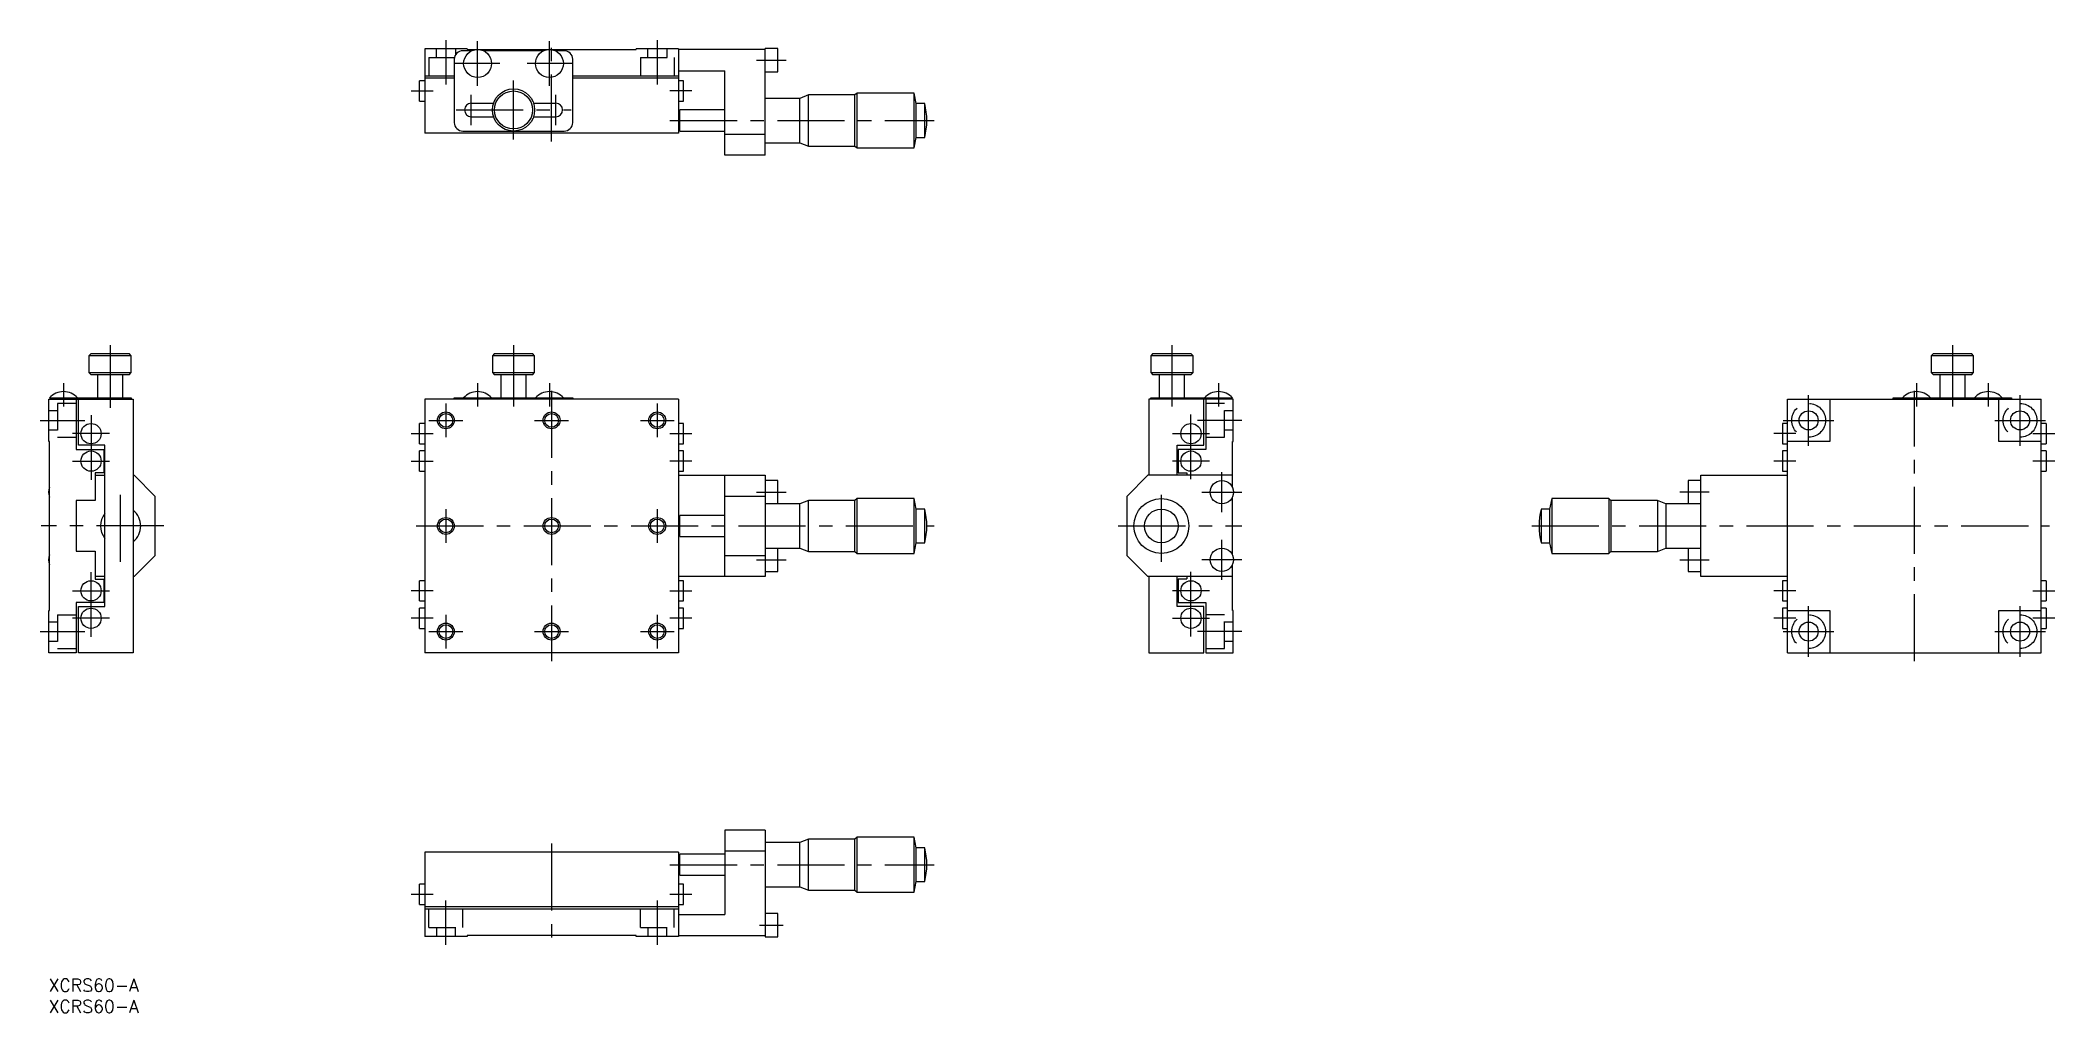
# Model space of a CAD drawing. Extents: x -2 to 474, y -8 to 222.
import ezdxf

# ---------------------------------------------------------------- set-up
doc = ezdxf.new("R2010")
doc.units = 0
doc.header["$LTSCALE"] = 0.5
doc.linetypes.add('CENTER', pattern=[50.8, 31.75, -6.35, 6.35, -6.35])
doc.linetypes.add('DASHED', pattern=[19.05, 12.7, -6.35])
for name, color, linetype in [('MSM_CENTER', 1, 'CENTER'), ('MSM_CONTINUOUS', 7, 'CONTINUOUS'), ('MSM_DASHED', 4, 'DASHED'), ('MSM_NARROW', 5, 'CONTINUOUS'), ('MSM_PART_NUMBER', 7, 'CONTINUOUS')]:
    doc.layers.add(name, color=color, linetype=linetype)
doc.styles.get("Standard").update_dxf_attribs({"font": 'txt.shx', "height": 3, "bigfont": 'bigfont.shx'})

# ---------------------------------------------------------------- blocks, each defined once
blk = doc.blocks.new('*U2')
at = {"layer": 'MSM_PART_NUMBER'}
blk.add_text('XCRS60-A', height=3, dxfattribs=at).set_placement((0, -3))
blk = doc.blocks.new('*U3')
at = {"layer": 'MSM_PART_NUMBER'}
blk.add_text('XCRS60-A', height=3, dxfattribs=at).set_placement((0, -8))

msp = doc.modelspace()

# ---------------------------------------------------------------- linework, layer by layer
at = {"layer": 'MSM_CENTER'}
for p, q in [((93.9739, 222.2), (93.9739, 211.7)), ((101.473901, 211.4), (101.473901, 222)), ((118.473901, 211.4), (118.473901, 222)), ((118.9739, 198.2), (118.9739, 222.2)), ((143.9739, 222.2), (143.9739, 211.7)), ((106.773901, 216.7), (96.173901, 216.7)), ((123.773901, 216.7), (113.173901, 216.7)), ((167.4739, 217.5), (174.4739, 217.5)), ((85.7739, 210.2), (90.9739, 210.2)), ((109.973901, 198.699999), (109.973901, 212.699999)), ((152.1739, 210.2), (146.9739, 210.2)), ((96.373314, 205.699999), (123.574486, 205.699999)), ((99.9739, 202.099414), (99.9739, 209.300586)), ((119.9739, 202.099414), (119.9739, 209.300586)), ((146.9739, 203.2), (209.4761, 203.2)), ((14.550001, 150.025), (14.550001, 135.225)), ((109.973901, 150.025), (109.973901, 135.525)), ((265.699999, 150.025), (265.699999, 135.525)), ((450.276099, 150.025), (450.276099, 135.525)), ((3.55, 141.027686), (3.55, 135.525)), ((101.473901, 141.027686), (101.473901, 135.525)), ((118.473901, 141.027686), (118.473901, 135.525)), ((118.9739, 139.225), (118.9739, 75.225)), ((276.7, 141.027686), (276.7, 135.525)), ((416.2761, 126.225), (416.2761, 138.225)), ((441.2761, 75.225), (441.2761, 139.225)), ((441.776098, 141.027686), (441.776098, 135.525)), ((458.776098, 141.027686), (458.776098, 135.525)), ((466.2761, 126.225), (466.2761, 138.225)), ((10.05, 133.475), (10.05, 118.175)), ((93.9739, 136.225), (93.9739, 128.225)), ((143.9739, 136.225), (143.9739, 128.225)), ((270.2, 118.275), (270.2, 133.575)), ((-1.95, 132.225), (8.55, 132.225)), ((14.45, 129.075), (5.65, 129.075)), ((85.7739, 129.075), (90.9739, 129.075)), ((89.9739, 132.225), (97.9739, 132.225)), ((114.9739, 132.225), (122.9739, 132.225)), ((139.9739, 132.225), (147.9739, 132.225)), ((146.9739, 129.075), (152.1739, 129.075)), ((265.8, 129.075), (274.6, 129.075)), ((282.2, 132.225), (271.7, 132.225)), ((413.2761, 129.075), (408.0761, 129.075)), ((410.2761, 132.225), (422.2761, 132.225)), ((460.2761, 132.225), (472.2761, 132.225)), ((469.2761, 129.075), (474.4761, 129.075)), ((5.65, 122.575), (14.45, 122.575)), ((85.7739, 122.575), (90.9739, 122.575)), ((152.1739, 122.575), (146.9739, 122.575)), ((274.6, 122.575), (265.8, 122.575)), ((277.5, 110.475), (277.5, 119.975)), ((413.2761, 122.575), (408.0761, 122.575)), ((474.4761, 122.575), (469.2761, 122.575)), ((17.05, 98.725), (17.05, 115.725)), ((167.4739, 115.225), (174.4739, 115.225)), ((263.2, 98.725), (263.2, 115.725)), ((272.75, 115.225), (282.25, 115.225)), ((392.7761, 115.225), (385.7761, 115.225)), ((93.9739, 111.225), (93.9739, 103.225)), ((143.9739, 111.225), (143.9739, 103.225)), ((27.25, 107.225), (-1.75, 107.225)), ((86.9739, 107.225), (209.4761, 107.225)), ((253, 107.225), (282.2, 107.225)), ((350.7739, 107.225), (473.2761, 107.225)), ((277.5, 94.475), (277.5, 103.975)), ((10.05, 80.975), (10.05, 96.275)), ((167.4739, 99.225), (174.4739, 99.225)), ((270.2, 81.075), (270.2, 96.375)), ((282.25, 99.225), (272.75, 99.225)), ((385.7761, 99.225), (392.7761, 99.225)), ((5.65, 91.875), (14.45, 91.875)), ((90.9739, 91.875), (85.7739, 91.875)), ((146.9739, 91.875), (152.1739, 91.875)), ((274.6, 91.875), (265.8, 91.875)), ((413.2761, 91.875), (408.0761, 91.875)), ((469.2761, 91.875), (474.4761, 91.875)), ((93.9739, 86.225), (93.9739, 78.225)), ((143.9739, 86.225), (143.9739, 78.225)), ((416.2761, 76.225), (416.2761, 88.225)), ((466.2761, 76.225), (466.2761, 88.225)), ((-1.95, 82.225), (8.55, 82.225)), ((14.45, 85.375), (5.65, 85.375)), ((90.9739, 85.375), (85.7739, 85.375)), ((89.9739, 82.225), (97.9739, 82.225)), ((114.9739, 82.225), (122.9739, 82.225)), ((139.9739, 82.225), (147.9739, 82.225)), ((152.1739, 85.375), (146.9739, 85.375)), ((265.8, 85.375), (274.6, 85.375)), ((282.2, 82.225), (271.7, 82.225)), ((413.2761, 85.375), (408.0761, 85.375)), ((410.2761, 82.225), (422.2761, 82.225)), ((460.2761, 82.225), (472.2761, 82.225)), ((474.4761, 85.375), (469.2761, 85.375)), ((118.9739, 32.05), (118.9739, 8.05)), ((146.9739, 27.05), (209.4761, 27.05)), ((85.7739, 20.05), (90.9739, 20.05)), ((146.9739, 20.05), (152.1739, 20.05)), ((93.9739, 8.05), (93.9739, 18.55)), ((143.9739, 18.55), (143.9739, 8.05)), ((168.166289, 12.75), (173.781511, 12.75))]:
    msp.add_line(p, q, dxfattribs=at)
at = {"layer": 'MSM_CONTINUOUS'}
for p, q in [((98.9739, 220.2), (88.9739, 220.2)), ((88.9739, 220.2), (88.9739, 200.2)), ((100.099128, 219.7), (97.9739, 219.7)), ((98.9739, 220.2), (98.9739, 220)), ((98.9739, 220), (138.9739, 220)), ((117.099128, 219.7), (102.848674, 219.7)), ((121.9739, 219.7), (119.848674, 219.7)), ((148.9739, 220.2), (138.9739, 220.2)), ((138.9739, 220), (138.9739, 220.2)), ((148.9739, 220.2), (148.9739, 200.2)), ((169.4739, 220), (148.9739, 220)), ((169.4739, 195), (169.4739, 220.25)), ((172.4739, 220.25), (169.4739, 220.25)), ((172.4739, 214.75), (172.4739, 220.25)), ((95.9739, 217.7), (95.9739, 202.7)), ((123.9739, 202.7), (123.9739, 217.7)), ((148.9739, 215), (159.9739, 215)), ((159.9739, 195), (159.9739, 215)), ((169.4739, 214.75), (172.4739, 214.75)), ((87.7739, 207.8), (87.7739, 212.6)), ((88.9739, 212.6), (87.7739, 212.6)), ((95.9739, 213.7), (88.9739, 213.7)), ((95.9739, 213.2), (88.9739, 213.2)), ((148.9739, 213.7), (123.9739, 213.7)), ((148.9739, 213.2), (123.9739, 213.2)), ((150.1739, 212.6), (148.9739, 212.6)), ((150.1739, 207.8), (150.1739, 212.6)), ((191.2239, 209.7), (190.7239, 209.25)), ((204.7239, 209.7), (191.2239, 209.7)), ((191.2239, 196.7), (191.2239, 209.7)), ((205.2239, 207.2), (204.7239, 209.7)), ((204.7239, 196.7), (204.7239, 209.7)), ((87.7739, 207.8), (88.9739, 207.8)), ((99.9739, 207.299999), (105.236813, 207.299999)), ((114.710989, 207.299999), (119.973902, 207.299999)), ((148.9739, 207.8), (150.1739, 207.8)), ((159.9739, 205.7), (149.3439, 205.7)), ((149.3439, 200.7), (149.3439, 205.7)), ((177.7239, 208.45), (169.4739, 208.45)), ((179.7239, 209.25), (177.7239, 208.45)), ((177.7239, 197.95), (177.7239, 208.45)), ((190.7239, 209.25), (179.7239, 209.25)), ((179.7239, 197.15), (179.7239, 209.25)), ((190.7239, 197.15), (190.7239, 209.25)), ((207.2239, 207.2), (205.2239, 207.2)), ((205.2239, 199.2), (205.2239, 207.2)), ((207.2239, 199.2), (207.2239, 207.2)), ((148.9739, 200.2), (88.9739, 200.2)), ((97.9739, 200.7), (121.9739, 200.7)), ((99.9739, 204.099999), (105.236813, 204.099999)), ((114.710989, 204.099999), (119.973902, 204.099999)), ((149.3439, 200.7), (159.9739, 200.7)), ((159.9739, 200), (169.4739, 200)), ((169.4739, 197.95), (177.7239, 197.95)), ((177.7239, 197.95), (179.7239, 197.15)), ((179.7239, 197.15), (190.7239, 197.15)), ((190.7239, 197.15), (191.2239, 196.7)), ((191.2239, 196.7), (204.7239, 196.7)), ((204.7239, 196.7), (205.2239, 199.2)), ((205.2239, 199.2), (207.2239, 199.2)), ((169.4739, 195), (159.9739, 195)), ((10.050001, 148.025), (9.550001, 147.525)), ((10.050001, 148.025), (19.050001, 148.025)), ((19.550001, 147.525), (19.050001, 148.025)), ((105.473901, 148.025), (104.973901, 147.525)), ((105.473901, 148.025), (114.473901, 148.025)), ((114.973901, 147.525), (114.473901, 148.025)), ((261.199999, 148.025), (260.699999, 147.525)), ((261.199999, 148.025), (270.199999, 148.025)), ((270.699999, 147.525), (270.199999, 148.025)), ((445.776099, 148.025), (445.276099, 147.525)), ((445.776099, 148.025), (454.776099, 148.025)), ((455.276099, 147.525), (454.776099, 148.025)), ((19.550001, 147.525), (9.550001, 147.525)), ((9.550001, 147.525), (9.550001, 143.525)), ((9.550001, 143.525), (19.550001, 143.525)), ((9.550001, 143.525), (10.050001, 143.025)), ((19.050001, 143.025), (10.050001, 143.025)), ((11.550001, 143.025), (11.550001, 137.525)), ((17.550001, 137.525), (17.550001, 143.025)), ((19.050001, 143.025), (19.550001, 143.525)), ((19.550001, 143.525), (19.550001, 147.525)), ((114.973901, 147.525), (104.973901, 147.525)), ((104.973901, 147.525), (104.973901, 143.525)), ((104.973901, 143.525), (114.973901, 143.525)), ((104.973901, 143.525), (105.473901, 143.025)), ((114.473901, 143.025), (105.473901, 143.025)), ((106.973901, 143.025), (106.973901, 137.525)), ((112.973901, 137.525), (112.973901, 143.025)), ((114.473901, 143.025), (114.973901, 143.525)), ((114.973901, 143.525), (114.973901, 147.525)), ((270.699999, 147.525), (260.699999, 147.525)), ((260.699999, 147.525), (260.699999, 143.525)), ((260.699999, 143.525), (270.699999, 143.525)), ((260.699999, 143.525), (261.199999, 143.025)), ((270.199999, 143.025), (261.199999, 143.025)), ((262.699999, 143.025), (262.699999, 137.525)), ((268.699999, 137.525), (268.699999, 143.025)), ((270.199999, 143.025), (270.699999, 143.525)), ((270.699999, 143.525), (270.699999, 147.525)), ((455.276099, 147.525), (445.276099, 147.525)), ((445.276099, 147.525), (445.276099, 143.525)), ((445.276099, 143.525), (455.276099, 143.525)), ((445.276099, 143.525), (445.776099, 143.025)), ((454.776099, 143.025), (445.776099, 143.025)), ((447.276099, 143.025), (447.276099, 137.525)), ((453.276099, 137.525), (453.276099, 143.025)), ((454.776099, 143.025), (455.276099, 143.525)), ((455.276099, 143.525), (455.276099, 147.525)), ((0.05, 137.225), (20.05, 137.225)), ((0.05, 127.225), (0.05, 137.225)), ((0.25, 137.525), (19.55, 137.525)), ((0.55, 137.225), (0.55, 137.525)), ((6.55, 137.225), (6.55, 125.325)), ((7.05, 126.325), (7.05, 137.225)), ((19.55, 137.525), (19.55, 137.225)), ((20.05, 137.225), (20.05, 77.225)), ((148.9739, 137.225), (88.9739, 137.225)), ((88.9739, 137.225), (88.9739, 77.225)), ((95.9739, 137.525), (123.9739, 137.525)), ((95.9739, 137.225), (95.9739, 137.525)), ((123.9739, 137.525), (123.9739, 137.225)), ((148.9739, 137.225), (148.9739, 77.225)), ((260.2, 137.225), (260.2, 119.225)), ((280.2, 137.225), (260.2, 137.225)), ((260.7, 137.525), (280, 137.525)), ((260.7, 137.225), (260.7, 137.525)), ((273.2, 126.325), (273.2, 137.225)), ((273.7, 137.225), (273.7, 125.325)), ((279.7, 137.525), (279.7, 137.225)), ((280.2, 127.225), (280.2, 137.225)), ((411.2761, 77.225), (411.2761, 137.225)), ((411.2761, 137.225), (471.2761, 137.225)), ((421.2761, 137.225), (421.2761, 127.225)), ((436.2761, 137.525), (464.2761, 137.525)), ((436.2761, 137.225), (436.2761, 137.525)), ((461.2761, 127.225), (461.2761, 137.225)), ((464.2761, 137.525), (464.2761, 137.225)), ((471.2761, 77.225), (471.2761, 137.225)), ((88.9739, 131.475), (87.7739, 131.475)), ((87.7739, 126.675), (87.7739, 131.475)), ((150.1739, 131.475), (148.9739, 131.475)), ((150.1739, 126.675), (150.1739, 131.475)), ((411.2761, 131.475), (410.0761, 131.475)), ((410.0761, 131.475), (410.0761, 126.675)), ((472.4761, 131.475), (471.2761, 131.475)), ((472.4761, 131.475), (472.4761, 126.675)), ((0.25, 127.225), (0.05, 127.225)), ((0.25, 87.225), (0.25, 127.225)), ((6.55, 125.325), (13.05, 125.325)), ((13.35, 126.325), (7.05, 126.325)), ((13.05, 125.325), (13.05, 119.825)), ((13.35, 88.125), (13.35, 126.325)), ((87.7739, 126.675), (88.9739, 126.675)), ((88.9739, 124.975), (87.7739, 124.975)), ((87.7739, 120.175), (87.7739, 124.975)), ((148.9739, 126.675), (150.1739, 126.675)), ((150.1739, 124.975), (148.9739, 124.975)), ((150.1739, 120.175), (150.1739, 124.975)), ((266.9, 119.225), (266.9, 126.325)), ((266.9, 126.325), (273.2, 126.325)), ((267.2, 125.325), (267.2, 119.825)), ((273.7, 125.325), (267.2, 125.325)), ((280, 116.370644), (280, 127.225)), ((280, 127.225), (280.2, 127.225)), ((410.0761, 126.675), (411.2761, 126.675)), ((411.2761, 124.975), (410.0761, 124.975)), ((410.0761, 124.975), (410.0761, 120.175)), ((421.2761, 127.225), (411.2761, 127.225)), ((471.2761, 127.225), (461.2761, 127.225)), ((471.2761, 126.675), (472.4761, 126.675)), ((472.4761, 124.975), (471.2761, 124.975)), ((472.4761, 124.975), (472.4761, 120.175)), ((11.05, 119.825), (11.05, 113.225)), ((13.05, 119.825), (11.05, 119.825)), ((11.05, 119.225), (13.35, 119.225)), ((20.05, 119.225), (20.25, 119.225)), ((25.25, 114.225), (20.25, 119.225)), ((87.7739, 120.175), (88.9739, 120.175)), ((148.9739, 120.175), (150.1739, 120.175)), ((148.9739, 119.225), (169.4739, 119.225)), ((159.9739, 95.225), (159.9739, 119.225)), ((169.4739, 119.225), (169.4739, 95.225)), ((260, 119.225), (255, 114.225)), ((280, 119.225), (260, 119.225)), ((267.2, 119.825), (269.2, 119.825)), ((269.2, 119.825), (269.2, 119.225)), ((390.7761, 95.225), (390.7761, 119.225)), ((390.7761, 119.225), (411.2761, 119.225)), ((410.0761, 120.175), (411.2761, 120.175)), ((471.2761, 120.175), (472.4761, 120.175)), ((172.4739, 117.975), (169.4739, 117.975)), ((172.4739, 112.475), (172.4739, 117.975)), ((390.7761, 117.975), (387.7761, 117.975)), ((387.7761, 117.975), (387.7761, 112.475)), ((6.55, 113.225), (6.55, 101.225)), ((11.05, 113.225), (6.55, 113.225)), ((25.25, 100.225), (25.25, 114.225)), ((159.9739, 109.725), (149.3439, 109.725)), ((149.3439, 104.725), (149.3439, 109.725)), ((169.4739, 114.225), (159.9739, 114.225)), ((177.7239, 112.475), (169.4739, 112.475)), ((179.7239, 113.275), (177.7239, 112.475)), ((177.7239, 101.975), (177.7239, 112.475)), ((190.7239, 113.275), (179.7239, 113.275)), ((179.7239, 101.175), (179.7239, 113.275)), ((191.2239, 113.725), (190.7239, 113.275)), ((190.7239, 101.175), (190.7239, 113.275)), ((204.7239, 113.725), (191.2239, 113.725)), ((191.2239, 100.725), (191.2239, 113.725)), ((205.2239, 111.225), (204.7239, 113.725)), ((204.7239, 100.725), (204.7239, 113.725)), ((207.2239, 111.225), (205.2239, 111.225)), ((205.2239, 103.225), (205.2239, 111.225)), ((207.2239, 103.225), (207.2239, 111.225)), ((255, 114.225), (255, 100.225)), ((280, 100.370644), (280, 114.079356)), ((355.0261, 111.225), (353.0261, 111.225)), ((353.0261, 111.225), (353.0261, 103.225)), ((355.5261, 113.725), (355.0261, 111.225)), ((355.0261, 111.225), (355.0261, 103.225)), ((369.0261, 113.725), (355.5261, 113.725)), ((355.5261, 113.725), (355.5261, 100.725)), ((369.5261, 113.275), (369.0261, 113.725)), ((369.0261, 113.725), (369.0261, 100.725)), ((380.5261, 113.275), (369.5261, 113.275)), ((369.5261, 113.275), (369.5261, 101.175)), ((382.5261, 112.475), (380.5261, 113.275)), ((380.5261, 113.275), (380.5261, 101.175)), ((390.7761, 112.475), (382.5261, 112.475)), ((382.5261, 112.475), (382.5261, 101.975)), ((6.55, 101.225), (11.05, 101.225)), ((11.05, 101.225), (11.05, 94.625)), ((20.25, 95.225), (25.25, 100.225)), ((149.3439, 104.725), (159.9739, 104.725)), ((159.9739, 100.225), (169.4739, 100.225)), ((169.4739, 101.975), (177.7239, 101.975)), ((172.4739, 96.475), (172.4739, 101.975)), ((177.7239, 101.975), (179.7239, 101.175)), ((179.7239, 101.175), (190.7239, 101.175)), ((190.7239, 101.175), (191.2239, 100.725)), ((191.2239, 100.725), (204.7239, 100.725)), ((204.7239, 100.725), (205.2239, 103.225)), ((205.2239, 103.225), (207.2239, 103.225)), ((255, 100.225), (260, 95.225)), ((353.0261, 103.225), (355.0261, 103.225)), ((355.0261, 103.225), (355.5261, 100.725)), ((355.5261, 100.725), (369.0261, 100.725)), ((369.0261, 100.725), (369.5261, 101.175)), ((369.5261, 101.175), (380.5261, 101.175)), ((380.5261, 101.175), (382.5261, 101.975)), ((382.5261, 101.975), (390.7761, 101.975)), ((387.7761, 101.975), (387.7761, 96.475)), ((169.4739, 96.475), (172.4739, 96.475)), ((280, 87.225), (280, 98.079356)), ((387.7761, 96.475), (390.7761, 96.475)), ((13.35, 95.225), (11.05, 95.225)), ((11.05, 94.625), (13.05, 94.625)), ((13.05, 94.625), (13.05, 89.125)), ((20.25, 95.225), (20.05, 95.225)), ((88.9739, 94.275), (87.7739, 94.275)), ((87.7739, 89.475), (87.7739, 94.275)), ((169.4739, 95.225), (148.9739, 95.225)), ((150.1739, 94.275), (148.9739, 94.275)), ((150.1739, 89.475), (150.1739, 94.275)), ((280, 95.225), (260, 95.225)), ((260.2, 95.225), (260.2, 77.225)), ((266.9, 88.125), (266.9, 95.225)), ((267.2, 94.725), (267.2, 89.125)), ((269.2, 94.625), (267.2, 94.625)), ((269.2, 95.225), (269.2, 94.725)), ((411.2761, 95.225), (390.7761, 95.225)), ((411.2761, 94.275), (410.0761, 94.275)), ((410.0761, 94.275), (410.0761, 89.475)), ((472.4761, 94.275), (471.2761, 94.275)), ((472.4761, 94.275), (472.4761, 89.475)), ((0.05, 77.225), (0.05, 87.225)), ((0.05, 87.225), (0.25, 87.225)), ((6.55, 89.125), (6.55, 77.225)), ((13.05, 89.125), (6.55, 89.125)), ((7.05, 77.225), (7.05, 88.125)), ((7.05, 88.125), (13.35, 88.125)), ((87.7739, 89.475), (88.9739, 89.475)), ((88.9739, 87.775), (87.7739, 87.775)), ((87.7739, 82.975), (87.7739, 87.775)), ((148.9739, 89.475), (150.1739, 89.475)), ((150.1739, 87.775), (148.9739, 87.775)), ((150.1739, 82.975), (150.1739, 87.775)), ((273.2, 88.125), (266.9, 88.125)), ((267.2, 89.125), (273.7, 89.125)), ((273.2, 77.225), (273.2, 88.125)), ((273.7, 89.125), (273.7, 77.225)), ((280.2, 87.225), (280, 87.225)), ((280.2, 77.225), (280.2, 87.225)), ((410.0761, 89.475), (411.2761, 89.475)), ((411.2761, 87.775), (410.0761, 87.775)), ((410.0761, 87.775), (410.0761, 82.975)), ((411.2761, 87.225), (421.2761, 87.225)), ((421.2761, 87.225), (421.2761, 77.225)), ((461.2761, 77.225), (461.2761, 87.225)), ((461.2761, 87.225), (471.2761, 87.225)), ((471.2761, 89.475), (472.4761, 89.475)), ((472.4761, 87.775), (471.2761, 87.775)), ((472.4761, 87.775), (472.4761, 82.975)), ((87.7739, 82.975), (88.9739, 82.975)), ((148.9739, 82.975), (150.1739, 82.975)), ((410.0761, 82.975), (411.2761, 82.975)), ((471.2761, 82.975), (472.4761, 82.975)), ((6.55, 77.225), (0.05, 77.225)), ((20.05, 77.225), (7.05, 77.225)), ((148.9739, 77.225), (88.9739, 77.225)), ((260.2, 77.225), (273.2, 77.225)), ((273.7, 77.225), (280.2, 77.225)), ((411.2761, 77.225), (471.2761, 77.225)), ((169.4739, 35.25), (159.9739, 35.25)), ((159.9739, 35.25), (159.9739, 15.25)), ((169.4739, 35.25), (169.4739, 10)), ((191.2239, 33.55), (190.7239, 33.1)), ((204.7239, 33.55), (191.2239, 33.55)), ((191.2239, 20.55), (191.2239, 33.55)), ((205.2239, 31.05), (204.7239, 33.55)), ((204.7239, 20.55), (204.7239, 33.55)), ((148.9739, 30.05), (88.9739, 30.05)), ((88.9739, 30.05), (88.9739, 10.05)), ((148.9739, 30.05), (148.9739, 10.05)), ((159.9739, 29.55), (149.3439, 29.55)), ((149.3439, 24.55), (149.3439, 29.55)), ((169.4739, 30.25), (159.9739, 30.25)), ((177.7239, 32.3), (169.4739, 32.3)), ((179.7239, 33.1), (177.7239, 32.3)), ((177.7239, 21.8), (177.7239, 32.3)), ((190.7239, 33.1), (179.7239, 33.1)), ((179.7239, 21), (179.7239, 33.1)), ((190.7239, 21), (190.7239, 33.1)), ((207.2239, 31.05), (205.2239, 31.05)), ((205.2239, 23.05), (205.2239, 31.05)), ((207.2239, 23.05), (207.2239, 31.05)), ((149.3439, 24.55), (159.9739, 24.55)), ((87.7739, 17.65), (87.7739, 22.45)), ((88.9739, 22.45), (87.7739, 22.45)), ((150.1739, 22.45), (148.9739, 22.45)), ((150.1739, 17.65), (150.1739, 22.45)), ((169.4739, 21.8), (177.7239, 21.8)), ((177.7239, 21.8), (179.7239, 21)), ((179.7239, 21), (190.7239, 21)), ((190.7239, 21), (191.2239, 20.55)), ((191.2239, 20.55), (204.7239, 20.55)), ((204.7239, 20.55), (205.2239, 23.05)), ((205.2239, 23.05), (207.2239, 23.05)), ((87.7739, 17.65), (88.9739, 17.65)), ((148.9739, 17.05), (88.9739, 17.05)), ((148.9739, 16.55), (88.9739, 16.55)), ((148.9739, 17.65), (150.1739, 17.65)), ((148.9739, 15.25), (159.9739, 15.25)), ((172.4739, 15.5), (169.4739, 15.5)), ((172.4739, 10), (172.4739, 15.5)), ((98.9739, 10.05), (88.9739, 10.05)), ((138.9739, 10.25), (98.9739, 10.25)), ((98.9739, 10.25), (98.9739, 10.05)), ((138.9739, 10.05), (138.9739, 10.25)), ((148.9739, 10.05), (138.9739, 10.05)), ((148.9739, 10.25), (169.4739, 10.25)), ((169.4739, 10), (172.4739, 10))]:
    msp.add_line(p, q, dxfattribs=at)
for centre, radius in [((101.473901, 216.7), 3.3), ((118.473901, 216.7), 3.3), ((109.973901, 205.699999), 5), ((109.973901, 205.699999), 4.5), ((93.9739, 132.225), 1.621), ((118.9739, 132.225), 1.621), ((143.9739, 132.225), 1.621), ((416.2761, 132.225), 2.25), ((466.2761, 132.225), 2.25), ((10.05, 129.075), 2.4), ((270.2, 129.075), 2.4), ((10.05, 122.575), 2.4), ((270.2, 122.575), 2.4), ((277.5, 115.225), 2.75), ((263.2, 107.225), 6.5), ((263.2, 107.225), 4), ((93.9739, 107.225), 1.621), ((118.9739, 107.225), 1.621), ((143.9739, 107.225), 1.621), ((277.5, 99.225), 2.75), ((10.05, 91.875), 2.4), ((270.2, 91.875), 2.4), ((10.05, 85.375), 2.4), ((270.2, 85.375), 2.4), ((93.9739, 82.225), 1.621), ((118.9739, 82.225), 1.621), ((143.9739, 82.225), 1.621), ((416.2761, 82.225), 2.25), ((466.2761, 82.225), 2.25)]:
    msp.add_circle(centre, radius, dxfattribs=at)
for centre, radius, start, end in [((97.9739, 217.7), 2, 90, 180), ((121.9739, 217.7), 2, 0, 90), ((99.9739, 205.699999), 1.6, 90, 270), ((119.973902, 205.699999), 1.6, 270, 90), ((157.604846, 203.2), 8.630946, 163.16267424, 196.83732576), ((191.4739, 203.2), 16.25, 345.7499673, 14.2500327), ((97.9739, 202.7), 2, 180, 270), ((121.9739, 202.7), 2, 270, 0), ((3.55, 134.644999), 4.380001, 41.11209393, 138.88791176), ((101.473902, 134.644999), 4.380001, 41.11209393, 138.88791176), ((118.473902, 134.644999), 4.380001, 41.11209393, 138.88791176), ((276.7, 134.644999), 4.380001, 41.11209393, 138.88791176), ((441.776099, 134.644999), 4.380001, 41.11209393, 138.88791176), ((458.776099, 134.644999), 4.380001, 41.11209393, 138.88791176), ((2.75, 115.225), 2.75, 155.380023, 204.619977), ((17.05, 107.225), 4.75, 141.164298, 218.835702), ((17.05, 107.225), 4.75, 309.16671072, 50.833289), ((157.604846, 107.225), 8.630946, 163.16267424, 196.83732576), ((191.4739, 107.225), 16.25, 345.7499673, 14.2500327), ((368.7761, 107.225), 16.25, 165.7499673, 194.2500327), ((2.75, 99.225), 2.75, 155.380023, 204.619977), ((157.604846, 27.05), 8.630946, 163.16267424, 196.83732576), ((191.4739, 27.05), 16.25, 345.7499673, 14.2500327)]:
    msp.add_arc(centre, radius, start, end, dxfattribs=at)
at = {"layer": 'MSM_DASHED'}
for p, q in [((91.7239, 218.1), (91.7239, 220.2)), ((96.2239, 220.2), (96.2239, 218.668246)), ((141.7239, 218.1), (141.7239, 220.2)), ((146.2239, 220.2), (146.2239, 218.1)), ((89.9739, 218.1), (89.9739, 213.7)), ((89.9739, 218.1), (96.014308, 218.1)), ((139.9739, 218.1), (147.9739, 218.1)), ((139.9739, 218.1), (139.9739, 213.7)), ((147.9739, 218.1), (147.9739, 213.7)), ((2.15, 134.475), (0.05, 134.475)), ((2.15, 136.225), (2.15, 128.225)), ((6.55, 136.225), (2.15, 136.225)), ((278.1, 136.225), (273.7, 136.225)), ((278.1, 128.225), (278.1, 136.225)), ((280.2, 134.475), (278.1, 134.475)), ((0.05, 129.975), (2.15, 129.975)), ((278.1, 129.975), (280.2, 129.975)), ((2.15, 128.225), (6.55, 128.225)), ((273.7, 128.225), (278.1, 128.225)), ((2.15, 86.225), (6.55, 86.225)), ((2.15, 86.225), (2.15, 78.225)), ((278.1, 86.225), (273.7, 86.225)), ((278.1, 78.225), (278.1, 86.225)), ((2.15, 84.475), (0.05, 84.475)), ((280.2, 84.475), (278.1, 84.475)), ((0.05, 79.975), (2.15, 79.975)), ((2.15, 78.225), (6.55, 78.225)), ((273.7, 78.225), (278.1, 78.225)), ((278.1, 79.975), (280.2, 79.975)), ((89.9739, 12.15), (89.9739, 16.55)), ((97.9739, 12.15), (97.9739, 16.55)), ((139.9739, 12.15), (139.9739, 16.55)), ((147.9739, 12.15), (147.9739, 16.55)), ((89.9739, 12.15), (97.9739, 12.15)), ((91.7239, 12.15), (91.7239, 10.05)), ((96.2239, 10.05), (96.2239, 12.15)), ((139.9739, 12.15), (147.9739, 12.15)), ((141.7239, 12.15), (141.7239, 10.05)), ((146.2239, 10.05), (146.2239, 12.15))]:
    msp.add_line(p, q, dxfattribs=at)
for centre in [(416.2761, 132.225), (466.2761, 132.225), (416.2761, 82.225), (466.2761, 82.225)]:
    msp.add_circle(centre, 4, dxfattribs=at)
at = {"layer": 'MSM_NARROW'}
for centre in [(93.9739, 132.225), (118.9739, 132.225), (143.9739, 132.225), (93.9739, 107.225), (118.9739, 107.225), (143.9739, 107.225), (93.9739, 82.225), (118.9739, 82.225), (143.9739, 82.225)]:
    msp.add_circle(centre, 2, dxfattribs=at)

# ---------------------------------------------------------------- block references
at = {"layer": 'MSM_CONTINUOUS'}
for name in ['*U2', '*U3']:
    msp.add_blockref(name, (0, 0), dxfattribs=at)

doc.saveas('drawing.dxf')
